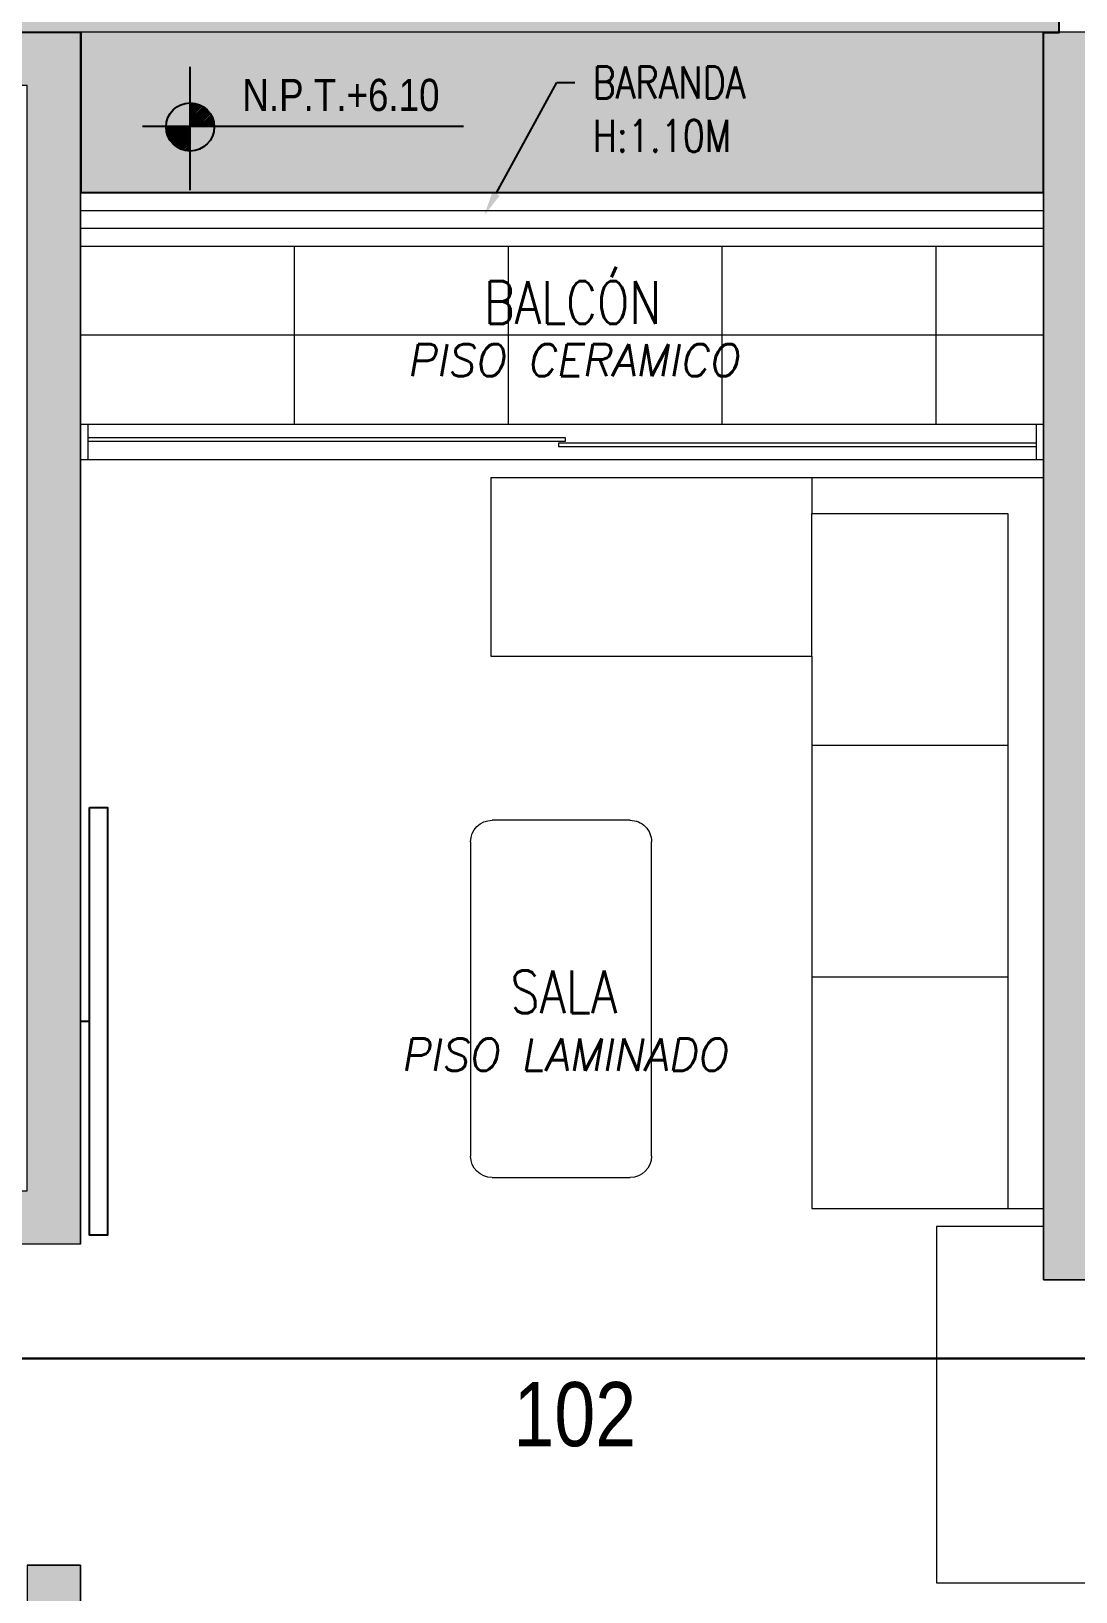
# Model space of a CAD drawing. Header units: millimetres. Extents: x -3 to 53, y -110 to 39.
# Drawn here: x 5.862 to 8.791, y 31.675 to 36.053 of the extents above; entities that cross this region are included whole.
import ezdxf
from ezdxf import colors
from ezdxf.entities.mleader import LeaderData, LeaderLine
from ezdxf.enums import TextEntityAlignment as Align
from ezdxf.math import Vec2, Vec3
from ezdxf.xclip import XClip

# ---------------------------------------------------------------- set-up
doc = ezdxf.new("R2010")
doc.units = ezdxf.units.MM
doc.header["$XCLIPFRAME"] = 2
doc.linetypes.add('DOT', pattern=[6.35, 0, -6.35])
doc.linetypes.add('HIDDEN2', pattern=[0.1875, 0.125, -0.0625])
for name, color, linetype in [('A-BARANDAS', 8, 'Continuous'), ('A-EST HATCH', 8, 'Continuous'), ('A-EST PLACAS', 8, 'Continuous'), ('A-EST VIGAS', 8, 'HIDDEN2'), ('A-HATCH', 8, 'Continuous'), ('A-MURO BAJO', 8, 'Continuous'), ('A-NIVELES-NPT', 8, 'Continuous'), ('A-NUMERACIONDEP', 8, 'Continuous'), ('A-TEXTO-ACABADO PISO', 8, 'Continuous'), ('A-TEXTO-INDICACIONES', 8, 'Continuous'), ('DLP_MOBILIARIO', 8, 'Continuous'), ('DLP_MOBILIARIO FIJO', 8, 'Continuous'), ('DLP_TEXTO AMBIENTE', 8, 'Continuous'), ('DLP_VERDE', 8, 'Continuous')]:
    doc.layers.add(name, color=color, linetype=linetype)
doc.layers.add('A-MUROS', color=8, linetype='Continuous', lineweight=30)
doc.layers.add('MQ.CANALI DYA', color=3, linetype='LINEAPERPEN', lineweight=30)
doc.styles.add('R80', font='ARIALN.TTF', dxfattribs={"height": 2.03})
doc.styles.add('ROMANS', font='ROMANS.shx', dxfattribs={"oblique": 10})
doc.styles.get("Standard").update_dxf_attribs({"font": 'arial.ttf'})
doc.styles.add('TXT_COTAS', font='romans.shx', dxfattribs={"width": 0.8})
doc.linetypes.add('LINEAPERPEN', pattern='A,0.75,-0.2,["I",Standard,S=0.12,R=0.09,X=0,Y=-0.06],-0.25', length=1.2)

# ---------------------------------------------------------------- blocks, each defined once
blk = doc.blocks.new('DETECTORES1 TORRE')
at = {"layer": 'MQ.CANALI DYA', "elevation": 0}
blk.add_lwpolyline([(-4.745, 1.6002), (-4.745, 1.6094, -0.414214), (-4.625, 1.7294), (0.5, 1.7294, 0.414214), (0.62, 1.8494), (0.62, 2.3753)], format="xyb", dxfattribs=at)
blk = doc.blocks.new('EST.P1')
at = {"layer": 'A-EST HATCH', "lineweight": 0}
h = blk.add_hatch(color=8, dxfattribs=at)
h.dxf.hatch_style = 1
h.paths.add_polyline_path([(9.15, 0.06), (9.15, 6.125), (10.65, 6.125), (10.65, 5.375), (10.8, 5.375), (10.8, 6.325), (9, 6.325), (9, 5.45), (7.5, 5.45), (7.5, 5.95), (7.35, 5.95), (7.35, 5.25), (9, 5.25), (9, 0.06)])
h.paths.add_polyline_path([(30.25, 10.125), (28.65, 10.125), (28.65, 13.225), (29.85, 13.225), (29.85, 13.375), (28.5, 13.375), (28.5, 9.975), (30.25, 9.975)])
h.paths.add_polyline_path([(31.05, 13.375), (31.2, 13.375), (31.2, 9.975), (31.05, 9.975)])
h.paths.add_polyline_path([(36.55, 13.85), (36.85, 13.85), (36.85, 13.7), (36.7, 13.7), (36.7, 10.625), (36.55, 10.625)])
h.paths.add_polyline_path([(33.6, 13.225), (33.6, 10.125), (32, 10.125), (32, 9.975), (33.75, 9.975), (33.75, 13.375), (32.4, 13.375), (32.4, 13.225)])
h.paths.add_polyline_path([(42.85, 13.7), (43.45, 13.7), (43.45, 13.85), (42.7, 13.85), (42.7, 10.45), (43.85, 10.45), (43.85, 10.6), (42.85, 10.6)])
h.paths.add_polyline_path([(44.65, 13.85), (44.65, 10.45), (44.8, 10.45), (44.8, 13.85)])
h.paths.add_polyline_path([(45.6, 10.6), (47.2, 10.6), (47.2, 13.7), (46, 13.7), (46, 13.85), (47.35, 13.85), (47.35, 10.45), (45.6, 10.45)])
h.paths.add_polyline_path([(42.85, 0.15), (43.45, 0.15), (43.45, 0), (42.7, 0), (42.7, 3.4), (43.85, 3.4), (43.85, 3.25), (42.85, 3.25)])
h.paths.add_polyline_path([(44.65, 0), (44.65, 3.4), (44.8, 3.4), (44.8, 0)])
h.paths.add_polyline_path([(45.6, 3.25), (47.2, 3.25), (47.2, 0.15), (46, 0.15), (46, 0), (47.35, 0), (47.35, 3.4), (45.6, 3.4)])
h.paths.add_polyline_path([(40, 3.5), (39.85, 3.5), (39.85, 0.15), (39.7, 0.15), (39.7, 0), (40, 0)])
h.paths.add_polyline_path([(30.25, 3.725), (28.65, 3.725), (28.65, 0.625), (29.85, 0.625), (29.85, 0.475), (28.5, 0.475), (28.5, 3.875), (30.25, 3.875)])
h.paths.add_polyline_path([(31.05, 0.475), (31.2, 0.475), (31.2, 3.875), (31.05, 3.875)])
h.paths.add_polyline_path([(36.55, 0), (36.85, 0), (36.85, 0.15), (36.7, 0.15), (36.7, 3.225), (36.55, 3.225)])
h.paths.add_polyline_path([(33.6, 0.625), (33.6, 3.725), (32, 3.725), (32, 3.875), (33.75, 3.875), (33.75, 0.475), (32.4, 0.475), (32.4, 0.625)])
h.paths.add_polyline_path([(17.1, 10.125), (18.7, 10.125), (18.7, 13.225), (17.5, 13.225), (17.5, 13.375), (18.85, 13.375), (18.85, 9.975), (17.1, 9.975)])
h.paths.add_polyline_path([(16.3, 13.375), (16.15, 13.375), (16.15, 9.975), (16.3, 9.975)])
h.paths.add_polyline_path([(10.5, 13.85), (10.5, 13.7), (10.65, 13.7), (10.65, 10.625), (10.8, 10.625), (10.8, 13.85)])
h.paths.add_polyline_path([(13.75, 13.225), (13.75, 10.125), (15.35, 10.125), (15.35, 9.975), (13.6, 9.975), (13.6, 13.375), (14.95, 13.375), (14.95, 13.225)])
h.paths.add_polyline_path([(9, 8.6), (7.35, 8.6), (7.35, 7.9), (7.5, 7.9), (7.5, 8.4), (9, 8.4), (9, 7.525), (10.8, 7.525), (10.8, 8.475), (10.65, 8.475), (10.65, 7.725), (9.15, 7.725), (9.15, 13.79), (9, 13.79)])
h.paths.add_polyline_path([(4.5, 13.7), (3.9, 13.7), (3.9, 13.85), (4.65, 13.85), (4.65, 10.45), (3.5, 10.45), (3.5, 10.6), (4.5, 10.6)])
h.paths.add_polyline_path([(2.7, 13.85), (2.7, 10.45), (2.55, 10.45), (2.55, 13.85)])
h.paths.add_polyline_path([(1.75, 10.6), (0.15, 10.6), (0.15, 13.7), (1.35, 13.7), (1.35, 13.85), (0, 13.85), (0, 10.45), (1.75, 10.45)])
h.paths.add_polyline_path([(2.7, 0), (2.7, 3.4), (2.55, 3.4), (2.55, 0)])
h.paths.add_polyline_path([(1.75, 3.25), (0.15, 3.25), (0.15, 0.15), (1.35, 0.15), (1.35, 0), (0, 0), (0, 3.4), (1.75, 3.4)])
h.paths.add_polyline_path([(7.35, 3.5), (7.5, 3.5), (7.5, 0.15), (7.65, 0.15), (7.65, 0), (7.35, 0)])
h.paths.add_polyline_path([(17.1, 3.725), (18.7, 3.725), (18.7, 0.625), (17.5, 0.625), (17.5, 0.475), (18.85, 0.475), (18.85, 3.875), (17.1, 3.875)])
h.paths.add_polyline_path([(16.3, 0.475), (16.15, 0.475), (16.15, 3.875), (16.3, 3.875)])
h.paths.add_polyline_path([(10.8, 0), (10.5, 0), (10.5, 0.15), (10.65, 0.15), (10.65, 3.225), (10.8, 3.225)])
h.paths.add_polyline_path([(13.75, 0.625), (13.75, 3.725), (15.35, 3.725), (15.35, 3.875), (13.6, 3.875), (13.6, 0.475), (14.95, 0.475), (14.95, 0.625)])
h.paths.add_polyline_path([(38.35, 6.325), (36.55, 6.325), (36.55, 5.375), (36.7, 5.375), (36.7, 6.125), (38.2, 6.125), (38.2, 0.06), (38.35, 0.06), (38.35, 5.25), (40, 5.25), (40, 5.95), (39.85, 5.95), (39.85, 5.45), (38.35, 5.45)])
h.paths.add_polyline_path([(4.65, 0), (4.65, 3.4), (3.5, 3.4), (3.5, 3.25), (4.5, 3.25), (4.5, 0.15), (3.9, 0.15), (3.9, 0)])
h.paths.add_polyline_path([(1.7468, 8.35), (1.6, 8.35), (1.6, 9.55), (3.75, 9.55), (3.75, 9.4), (3.3, 9.4), (3.3, 7.8), (3.1, 7.8), (3.1, 9.4), (1.75, 9.4), (1.75, 8.35)], flags=17)
h.paths.add_polyline_path([(1.7468, 5.5), (1.6, 5.5), (1.6, 4.3), (3.75, 4.3), (3.75, 4.45), (3.3, 4.45), (3.3, 6.05), (3.1, 6.05), (3.1, 4.45), (1.75, 4.45), (1.75, 5.5)], flags=17)
h.paths.add_polyline_path([(7.5001, 7), (4.65, 7), (4.65, 9.55), (4.5, 9.55), (4.5, 7), (1.75, 7), (1.75, 7.6), (1.6, 7.6), (1.6, 7), (-1.15, 7), (-1.15, 11.05), (-1.35, 11.05), (-1.35, 2.8), (-1.15, 2.8), (-1.15, 6.85), (1.6, 6.85), (1.6, 6.25), (1.75, 6.25), (1.75, 6.85), (4.5, 6.85), (4.5, 4.3), (4.65, 4.3), (4.65, 6.85), (7.5001, 6.85)])
h.paths.add_polyline_path([(7.35, 13.85), (7.35, 10.35), (7.5, 10.35), (7.5, 13.7), (7.65, 13.7), (7.65, 13.85)])
h.paths.add_polyline_path([(38.35, 13.79), (38.35, 8.6), (40, 8.6), (40, 7.9), (39.85, 7.9), (39.85, 8.4), (38.35, 8.4), (38.35, 7.525), (36.55, 7.525), (36.55, 8.475), (36.7, 8.475), (36.7, 7.725), (38.2, 7.725), (38.2, 13.79)])
h.paths.add_polyline_path([(45.75, 7), (48.5, 7), (48.5, 11.05), (48.7, 11.05), (48.7, 2.8), (48.5, 2.8), (48.5, 6.85), (45.75, 6.85), (45.75, 6.25), (45.6, 6.25), (45.6, 6.85), (42.85, 6.85), (42.85, 4.3), (42.7, 4.3), (42.7, 6.85), (39.8499, 6.85), (39.8499, 7), (42.7, 7), (42.7, 9.55), (42.85, 9.55), (42.85, 7), (45.6, 7), (45.6, 7.6), (45.75, 7.6)])
h.paths.add_polyline_path([(40, 13.85), (39.7, 13.85), (39.7, 13.7), (39.85, 13.7), (39.85, 10.35), (40, 10.35)])
h.paths.add_polyline_path([(45.6032, 8.35), (45.75, 8.35), (45.75, 9.55), (43.6, 9.55), (43.6, 9.4), (44.05, 9.4), (44.05, 7.8), (44.25, 7.8), (44.25, 9.4), (45.6, 9.4), (45.6, 8.35)], flags=17)
h.paths.add_polyline_path([(45.6032, 5.5), (45.75, 5.5), (45.75, 4.3), (43.6, 4.3), (43.6, 4.45), (44.05, 4.45), (44.05, 6.05), (44.25, 6.05), (44.25, 4.45), (45.6, 4.45), (45.6, 5.5)], flags=17)
h.paths.add_polyline_path([(25.35, 7.525), (25.5, 7.525), (25.5, 11.225), (25.35, 11.225)])
h.paths.add_polyline_path([(21.1, 7.525), (11.7, 7.525), (11.7, 7.675), (15.25, 7.675), (15.25, 9.075), (15.45, 9.075), (15.45, 7.675), (18.35, 7.675), (18.35, 9.075), (18.5, 9.075), (18.5, 7.675), (20.9, 7.675), (20.9, 8.925), (19.25, 8.925), (19.25, 9.075), (21.525, 9.075), (21.525, 8.925), (21.1, 8.925)])
h.paths.add_polyline_path([(21.55, 7.525), (23.65, 7.525), (23.65, 7.675), (21.7, 7.675), (21.7, 11.075), (23.65, 11.075), (23.65, 11.225), (21.7, 11.225), (21.7, 13.375), (20.85, 13.375), (20.85, 13.225), (21.55, 13.225)])
h.paths.add_polyline_path([(26.25, 8.925), (26.25, 7.525), (35.65, 7.525), (35.65, 7.675), (32.1, 7.675), (32.1, 9.075), (31.9, 9.075), (31.9, 7.675), (29, 7.675), (29, 9.075), (28.85, 9.075), (28.85, 7.675), (26.45, 7.675), (26.45, 8.925), (28.1, 8.925), (28.1, 9.075), (25.875, 9.075), (25.875, 8.925)])
h.paths.add_polyline_path([(25.85, 13.225), (26.5, 13.225), (26.5, 13.375), (25.65, 13.375), (25.65, 7.525), (25.85, 7.525)])
h.paths.add_polyline_path([(25.65, 4.75), (25.65, 0.475), (26.5, 0.475), (26.5, 0.625), (25.85, 0.625), (25.85, 4.75)])
h.paths.add_polyline_path([(27.65, 4.775), (27.65, 4.925), (25.85, 4.925), (25.85, 6.175), (28.4, 6.175), (28.4, 4.775), (28.55, 4.775), (28.55, 6.175), (31.9, 6.175), (31.9, 4.775), (32.1, 4.775), (32.1, 6.175), (35.65, 6.175), (35.65, 6.325), (25.65, 6.325), (25.65, 4.775)])
h.paths.add_polyline_path([(19.7, 4.775), (19.7, 4.925), (21.5, 4.925), (21.5, 6.175), (18.95, 6.175), (18.95, 4.775), (18.8, 4.775), (18.8, 6.175), (15.45, 6.175), (15.45, 4.775), (15.25, 4.775), (15.25, 6.175), (11.7, 6.175), (11.7, 6.325), (21.7, 6.325), (21.7, 4.775)])
h.paths.add_polyline_path([(22.7, 1.025), (25.35, 1.025), (25.35, 3.675), (23, 3.675), (23, 4.225), (22.7, 4.225), (22.7, 4.375), (23.15, 4.375), (23.15, 3.825), (25.35, 3.825), (25.35, 6.175), (24.15, 6.175), (24.15, 6.325), (25.5, 6.325), (25.5, 0.875), (22.7, 0.875)])
h.paths.add_polyline_path([(21.7, 0.475), (20.85, 0.475), (20.85, 0.625), (21.55, 0.625), (21.55, 4.75), (21.7, 4.75)])
at = {"layer": 'A-EST PLACAS', "color": 8, "lineweight": 0}
for points in [[(4.5, 13.7), (3.9, 13.7), (3.9, 13.85), (4.65, 13.85), (4.65, 10.45), (3.5, 10.45), (3.5, 10.6), (4.5, 10.6)], [(7.35, 13.85), (7.35, 10.35), (7.5, 10.35), (7.5, 13.7), (7.65, 13.7), (7.65, 13.85)], [(7.5001, 7), (4.65, 7), (4.65, 9.55), (4.5, 9.55), (4.5, 7), (1.75, 7), (1.75, 7.6), (1.6, 7.6), (1.6, 7), (-1.15, 7), (-1.15, 11.05), (-1.35, 11.05), (-1.35, 2.8), (-1.15, 2.8), (-1.15, 6.85), (1.6, 6.85), (1.6, 6.25), (1.75, 6.25), (1.75, 6.85), (4.5, 6.85), (4.5, 4.3), (4.65, 4.3), (4.65, 6.85), (7.5001, 6.85)]]:
    blk.add_lwpolyline(points, close=True, dxfattribs=at)
at = {"layer": 'A-EST VIGAS', "color": 8, "lineweight": 0}
blk.add_line((4.65, 13.4), (7.35, 13.4), dxfattribs=at)
blk = doc.blocks.new('_Dot')
at = {"color": 0, "linetype": 'ByBlock', "lineweight": -2}
blk.add_line((-0.5, 0), (-1, 0), dxfattribs=at)
at = {"color": 0, "linetype": 'ByBlock', "const_width": 0.5}
blk.add_lwpolyline([(-0.25, 0, 1), (0.25, 0, 1)], format="xyb", close=True, dxfattribs=at)
blk = doc.blocks.new('MESA CENTRO')
at = {"color": 8, "lineweight": 0}
for p, q in [((-0.1937, 0), (0.1937, 0)), ((-0.2537, -0.9421), (-0.2537, -0.06)), ((0.2537, -0.06), (0.2537, -0.9421)), ((0.1937, -1.0021), (-0.1937, -1.0021))]:
    blk.add_line(p, q, dxfattribs=at)
for centre, start, end in [((-0.1937, -0.06), 90, 180), ((0.1937, -0.06), 0, 90), ((-0.1937, -0.9421), 180, 270), ((0.1937, -0.9421), 270, 0)]:
    blk.add_arc(centre, 0.06, start, end, dxfattribs=at)
blk = doc.blocks.new('SOFA SEC')
at = {"color": 8, "lineweight": 0}
for p, q in [((0, 0.65), (0.1, 0.65)), ((0.1, 0.65), (0.1, 0.1)), ((0.5, 0.65), (0.1, 0.65)), ((0.75, 0.65), (0.75, 0.1)), ((1.4, 0.65), (1.4, 0.1)), ((0.1, 0.1), (2.05, 0.1))]:
    blk.add_line(p, q, dxfattribs=at)
blk.add_lwpolyline([(0.5, 1.55), (0.5, 0.65), (2.05, 0.65), (2.05, 0), (0, 0), (0, 1.55)], close=True, dxfattribs=at)
blk = doc.blocks.new('A$C67C01FD6')
blk.add_line((0.025, 0), (0, 0))
blk.add_lwpolyline([(0.025, 0.6), (0.075, 0.6), (0.075, -0.6), (0.025, -0.6), (0.025, 0.6)])
blk = doc.blocks.new('DPTO 65')
at = {"layer": 'A-HATCH', "lineweight": 0}
h = blk.add_hatch(dxfattribs=at)
h.set_pattern_fill('_USER', color=8, scale=0.6, double=1, pattern_type=0)
h.set_pattern_definition([(0, (-6, 6.4), (0, 0.6), []), (90, (-6, 6.4), (-0.6, 4e-17), [])])
h.paths.add_polyline_path([(-8.7, 6.4), (-6, 6.4), (-6, 5.9), (-8.7, 5.9)])
at = {"layer": 'A-BARANDAS', "color": 8, "lineweight": 0, "elevation": 0}
for points in [[(-6, 6.5), (-8.7, 6.5)], [(-6, 6.45), (-8.7, 6.45)]]:
    blk.add_lwpolyline(points, dxfattribs=at)
at = {"layer": 'A-MURO BAJO', "color": 8, "lineweight": 0}
for p, q in [((-6.02, 5.9, 0), (-8.68, 5.9, 0)), ((-8.68, 5.8, 0), (-6.02, 5.8, 0)), ((-8.7, 3.65), (-8.4, 3.65)), ((-8.4, 3.65), (-8.4, 2.65)), ((-8.4, 2.65), (-8.85, 2.65))]:
    blk.add_line(p, q, dxfattribs=at)
at = {"layer": 'A-MURO BAJO', "color": 8, "lineweight": 0, "elevation": 0}
for points in [[(-6, 6.55), (-8.7, 6.55)], [(-6, 6.4), (-8.7, 6.4)]]:
    blk.add_lwpolyline(points, dxfattribs=at)
at = {"layer": 'A-MUROS', "color": 8, "lineweight": 0}
for p, q in [((-9, 7), (-8.7, 7)), ((-8.7, 3.5), (-8.7, 7)), ((-6, 7), (-5.25, 7)), ((-6, 3.6), (-6, 7)), ((-6, 3.6), (-4.85, 3.6)), ((-8.85, 3.5), (-8.7, 3.5)), ((-5.85, 2.7), (-6, 2.7)), ((-6, 2.7), (-6, 0.15))]:
    blk.add_line(p, q, dxfattribs=at)
at = {"layer": 'DLP_MOBILIARIO FIJO', "color": 8, "lineweight": 0, "elevation": 0}
for points in [[(-8.7, 5.8), (-8.68, 5.8), (-8.68, 5.9), (-8.7, 5.9)], [(-6.02, 5.8), (-6, 5.8), (-6, 5.9), (-6.02, 5.9)], [(-7.34, 5.8375), (-8.68, 5.8375), (-8.68, 5.8475), (-7.34, 5.8475)], [(-7.36, 5.8625), (-6.02, 5.8625), (-6.02, 5.8525), (-7.36, 5.8525)]]:
    blk.add_lwpolyline(points, close=True, dxfattribs=at)
at = {"layer": 'DLP_MOBILIARIO', "color": 8, "lineweight": 0}
for name, p, rotation in [('SOFA SEC', (-8.7, 5.75, 0), 269.9995671478981), ('MESA CENTRO', (-7.3473, 4.7891, 0), 359.9999774208881)]:
    blk.add_blockref(name, p, dxfattribs=dict(at, rotation=rotation))
at = {"layer": 'DLP_MOBILIARIO', "color": 8, "lineweight": 0, "xscale": -1}
blk.add_blockref('A$C67C01FD6', (-6, 4.225, 0), dxfattribs=at)
blk = doc.blocks.new('TEXTO AMBIENTES P1')
at = {"layer": 'A-TEXTO-ACABADO PISO', "color": 8, "lineweight": 0, "char_height": 0.09, "attachment_point": 2, "style": 'ROMANS'}
for s, width, insert in [('PISO CERAMICO', 1.20225, (6.0303, -0.8751)), ('PISO LAMINADO', 1.034523, (6.0052, -2.8233, 0))]:
    blk.add_mtext_dynamic_manual_height_columns(s, width=width, gutter_width=12.5, heights=[0], dxfattribs=dict(at, insert=insert))
at = {"layer": 'DLP_TEXTO AMBIENTE', "color": 8, "lineweight": 0, "style": 'ROMANS', "width": 0.8}
for s, p in [('BALCÓN', (6.03, -0.8183, 0)), ('SALA', (6.0051, -2.752, 0))]:
    blk.add_text(s, height=0.12, dxfattribs=at).set_placement(p, align=Align.CENTER)
blk = doc.blocks.new('FONDO_')
at = {"layer": 'DLP_VERDE'}
h = blk.add_hatch(dxfattribs=at)
h.set_pattern_fill('AR-SAND', color=8, scale=0.0035, angle=215)
h.set_pattern_definition([(252.5, (-226555.99196, -8188222.85647), (0.1028379063742, -0.1371042579803), [0, -0.135128, 0, -0.15113, 0, -0.1444625]), (222.5, (-226555.99196, -8188222.85647), (0.0150241246165, -0.2957586482646), [0, -0.072898, 0, -0.121793, 0, -0.0466725]), (182.5, (-226555.90239, -8188222.79375), (-0.226491538642, -0.159205150185), [0, -0.04445, 0, -0.16002, 0, -0.208915]), (172.5, (-226555.90239, -8188222.79375), (-0.174160637763, -0.217199849944), [0, -0.022225, 0, -0.104902, 0, -0.120015])])
h.paths.add_polyline_path([(3.2361, -7.7946), (1.8331, -14.062), (1.3945, -13.9639), (0.8048, -16.5984), (1.2427, -16.6967), (1.2332, -16.7391), (2.5991, -17.0455), (4.633, -8.1498)])
edge = h.paths.add_edge_path()
edge.add_line((0.2649, -7.5625), (0.436, -6.7981))
edge.add_arc((5.4866, 3.0863), 11.1, 217.64206, 242.9345, ccw=False)
edge.add_arc((-3.6987, -3.9981), 0.5, 37.6448, 127.5128)
edge.add_line((-4.0032, -3.6015), (-4.6775, -4.1192))
edge.add_line((-4.6775, -4.1192), (-3.9421, -5.0771))
edge.add_line((-3.9421, -5.0771), (-4.061, -5.1684))
edge.add_line((-4.061, -5.1684), (-4.7965, -4.2105))
edge.add_line((-4.7965, -4.2105), (-5.5899, -4.8196))
edge.add_line((-5.5899, -4.8196), (-5.8951, -6.1806))
edge.add_line((-5.8951, -6.1806), (0.2649, -7.5625))
at = {"layer": 'A-MURO BAJO', "color": 8, "ltscale": 0.5}
blk.add_lwpolyline([(3.2361, -7.7946), (1.8331, -14.062), (1.3945, -13.9639), (0.8048, -16.5984), (1.2427, -16.6967), (1.2332, -16.7391), (2.5991, -17.0455), (4.633, -8.1498)], close=True, dxfattribs=at)
blk = doc.blocks.new('SIM NIVEL PLANTA')
at = {"linetype": 'Continuous'}
h = blk.add_hatch(dxfattribs=at)
h.set_pattern_fill('_USER', color=8, scale=0.089997, angle=45, style=0, pattern_type=0)
h.set_pattern_definition([(45, (31854.49523, 23864.84028), (-0.06363728001, 0.06363728001), [])])
h.paths.add_polyline_path([(-17.329, 0), (-15.979, 0, 0.409209), (-17.329, 1.327)])
h.paths.add_polyline_path([(-18.679, 0, 0.004279), (-18.679, -0.023, 0.414214), (-17.329, -1.373), (-17.329, 0)])
at = {"color": 8}
for p, q in [((-17.329, -3.577), (-17.329, 3.344)), ((-2, 0), (-20, 0))]:
    blk.add_line(p, q, dxfattribs=at)
at = {"color": 8, "linetype": 'Continuous'}
blk.add_circle((-17.329, -0.023), 1.35, dxfattribs=at)
at = {"color": 8, "style": 'R80'}
blk.add_attdef('N.P.T.+0.00', text='', height=1.8, dxfattribs=at).set_placement((-8.871, 1.774), align=Align.MIDDLE_CENTER)
blk = doc.blocks.new('TEXTO NOTAS P1')
at = {"layer": 'A-TEXTO-INDICACIONES'}
ml = blk.add_multileader_mtext('Standard', dxfattribs=at)
ml.set_content('\\pxsm1;BARANDA \\P\\pt16;H:1.10M', color=256, style='TXT_COTAS')
ml.set_leader_properties(color=7)
ml.build(insert=Vec2(0, 0))
ml.multileader.update_dxf_attribs({"dogleg_length": 0.05, "arrow_head_size": 0.07})
ctx = ml.context
ctx.base_point, ctx.char_height, ctx.arrow_head_size, ctx.landing_gap_size, ctx.plane_origin = Vec3(6.0357, -0.141), 0.09, 0.07, 0.05, Vec3(5.6317, -0.5446)
notes = []
notes.append((ctx, [(0, (1, 1, 0), (5.9857, -0.141), (1, 0), 0.05, [(0, [(5.7816, -0.5142)], 0, [])])]))
ctx.mtext.insert, ctx.mtext.width, ctx.mtext.defined_height, ctx.mtext.flow_direction = Vec3(6.0857, -0.096), 1.149951, 0.8046, 5
for ctx, leaders in notes:
    for number, flags, end, landing, length, lines in leaders:
        leader = LeaderData()
        leader.index, (leader.has_last_leader_line, leader.has_dogleg_vector, leader.attachment_direction) = number, flags
        leader.last_leader_point, leader.dogleg_vector, leader.dogleg_length = Vec3(end), Vec3(landing), length
        for number, points, colour, breaks in lines:
            line = LeaderLine()
            line.index, line.vertices, line.color, line.breaks = number, Vec3.list(points), colors.encode_raw_color(colour), breaks
            leader.lines.append(line)
        ctx.leaders.append(leader)
blk = doc.blocks.new('arq.')
at = {"layer": 'A-EST PLACAS', "color": 8}
blk.add_blockref('EST.P1', (102.5627, 24.0936), dxfattribs=at)
at = {"layer": 'A-NUMERACIONDEP', "color": 8, "lineweight": 0}
ml = blk.add_multileader_mtext('Standard', dxfattribs=at)
ml.set_content('102', color=8, style='R80')
ml.set_leader_properties(color=256)
ml.set_arrow_properties(name='DOT')
ml.build(insert=Vec2(0, 0))
ml.multileader.update_dxf_attribs({"leader_type": 0, "has_text_frame": 1, "text_left_attachment_type": 2, "text_right_attachment_type": 2, "dogleg_length": 0.36, "arrow_head_size": 0.06, "scale": 0.06})
ctx = ml.context
ctx.base_point, ctx.scale, ctx.char_height, ctx.arrow_head_size, ctx.landing_gap_size, ctx.plane_origin = Vec3(108.3829, 34.065), 0.06, 0.18, 0.06, 0.06, Vec3(107.0508, 34.0607)
ctx.left_attachment, ctx.right_attachment, ctx.text_align_type = 2, 2, 1
notes = []
notes.append((ctx, [(0, (1, 1, 0), (108.9056, 34.065), (-1, 0), 0.0917, [(0, [(109.1921, 34.414)], 0, [])])]))
ctx.mtext.insert, ctx.mtext.width, ctx.mtext.alignment, ctx.mtext.flow_direction = Vec3(108.5984, 34.1569), 0.461923, 2, 5
for ctx, leaders in notes:
    for number, flags, end, landing, length, lines in leaders:
        leader = LeaderData()
        leader.index, (leader.has_last_leader_line, leader.has_dogleg_vector, leader.attachment_direction) = number, flags
        leader.last_leader_point, leader.dogleg_vector, leader.dogleg_length = Vec3(end), Vec3(landing), length
        for number, points, colour, breaks in lines:
            line = LeaderLine()
            line.index, line.vertices, line.color, line.breaks = number, Vec3.list(points), colors.encode_raw_color(colour), breaks
            leader.lines.append(line)
        ctx.leaders.append(leader)
at = {"color": 8, "xscale": -1}
blk.add_blockref('DPTO 65', (101.2127, 30.9436), dxfattribs=at)
at = {"color": 8, "lineweight": 0}
blk.add_line((109.9127, 37.9436), (107.2127, 37.9436), dxfattribs=at)
at = {"layer": 'A-NIVELES-NPT', "color": 8, "lineweight": 0}
ref = blk.add_blockref('SIM NIVEL PLANTA', (108.3863, 37.6789), dxfattribs=dict(at, xscale=0.05, yscale=0.05, zscale=0.05))
ref.add_attrib('N.P.T.+0.00', 'N.P.T.+6.10', dxfattribs={"layer": '0', "height": 0.09, "style": 'R80'}).set_placement((107.9427, 37.7676), align=Align.MIDDLE_CENTER)
at = {"layer": 'A-TEXTO-INDICACIONES', "color": 8}
blk.add_blockref('TEXTO NOTAS P1', (102.5627, 37.9436), dxfattribs=at)
at = {"layer": 'DLP_TEXTO AMBIENTE', "color": 8}
blk.add_blockref('TEXTO AMBIENTES P1', (102.5627, 37.9436), dxfattribs=at)
at = {"color": 8, "linetype": 'DOT'}
ref = blk.add_blockref('FONDO_', (93.8909, 33.0827), dxfattribs=dict(at, rotation=102.6173891652518))
XClip(ref).set_block_clipping_path([(-13.2902250815, -2.4271841227), (-25.0859891039, -55.1232695242), (-5.7853781296, -59.4436180056), (6.0103858928, -6.7475326041)])

msp = doc.modelspace()

# ---------------------------------------------------------------- block references
at = {"color": 7}
msp.add_blockref('arq.', (-101.2125, -1.8936), dxfattribs=at)

# ---------------------------------------------------------------- next in the draw order: block references
at = {"layer": 'MQ.CANALI DYA'}
msp.add_blockref('DETECTORES1 TORRE', (8.85, 30.6), dxfattribs=at)

doc.saveas('drawing.dxf')
